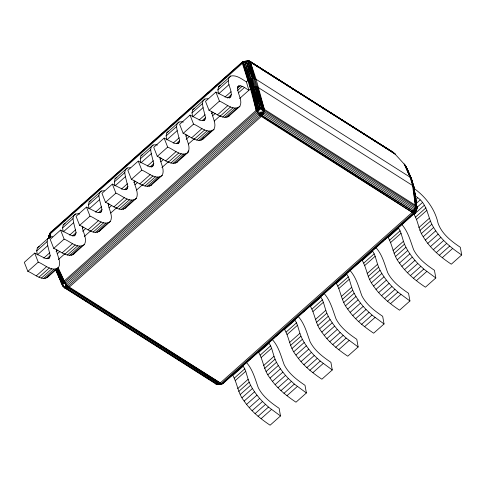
<?xml version="1.0" encoding="UTF-8"?>
<svg xmlns="http://www.w3.org/2000/svg" width="486" height="486" viewBox="0 0 486 486"><rect width="100%" height="100%" fill="white"/><g stroke="black" fill="none" stroke-linecap="round" stroke-linejoin="round"><path stroke-width="0.73" d="M237.678 86.854L238.772 85.882C242.654 85.226 245.697 88.64 248.875 90.262L246.396 81.855C248.729 79.175 252.841 77.432 256.158 79.358L410.646 177.536L411.387 178.496L414.054 187.371L417.043 208.227L415.232 212.819L414.145 213.172L412.335 212.406L260.259 115.741L258.218 113.7L256.195 110.34L250.515 88.804L242.332 63.223L242.253 62.415L242.866 61.509L249.288 60.95L393.775 152.683L404.893 164.863L410.646 177.536L413.124 185.944L415.354 205.238L415.251 207.595L413.307 211.392L413.307 212.923L221.312 383.515L217.26 384.444L216.398 384.286L64.674 287.912L62.761 285.476L55.647 269.706M55.92 270.289C60.307 274.122 59.584 288.532 67.22 288.368L218.25 384.268L222.157 383.764L414.145 213.172L414.151 210.201L263.12 114.295L259.208 114.787L67.22 285.379L66.236 288.538L217.26 384.444L222.813 383.727L223.426 382.828M411.387 178.496L414.096 187.505L414.145 189.054L412.906 184.85M58.083 267.385L64.674 281.995L67.22 285.379L67.22 288.368L69.316 287.098L261.802 116.02L263.783 113.007L264.323 109.338L256.158 79.358L250.448 62.184L249.288 60.95L243.522 61.473L242.393 62.481M188.058 152.404L176.521 162.682C169.596 165.264 163.223 158.685 157.276 156.364L153.734 147.331L164.128 138.091L167.67 147.13C173.538 149.184 181.649 157.61 188.058 152.404C191.065 146.474 186.181 140.175 185.749 134.203M414.364 190.53L417.043 208.227L414.145 213.172L414.813 208.907L416.848 207.109L414.054 187.371M239.574 98.53L250.515 88.804C252.69 86.915 256.073 86.295 258.631 87.766L412.535 185.494L413.859 186.903L416.848 207.109L415.251 207.595L264.22 111.695L258.218 113.7L66.23 284.292L65.367 288.386L62.761 285.476L62.579 284.383L62.767 283.216L64.207 280.932L256.195 110.34L258.813 109.022L261.784 108.639L264.323 109.338L415.354 205.238L416.848 207.109L417.043 208.227L414.801 213.135L416.842 209.369L415.232 212.819L222.813 383.727L219.32 383.916L220.304 383.679M48.831 238.134L48.636 237.016L48.855 238.486L48.837 235.874L50.447 232.423L242.866 61.509L247.848 61.297L250.448 62.184L395.64 154.378L249.974 61.424L249.245 61.588L256.341 86.988L263.157 108.858L264.402 110.444L415.433 206.35L416.271 206.088L413.859 186.903M52.573 236.706L49.596 237.016L47.725 238.705L47.099 241.651L47.749 245.667L37.355 254.901L36.705 250.891L37.331 247.939L39.202 246.256M79.753 214.065L78.459 213.706L75.482 214.016L73.617 215.705L72.985 218.651L73.635 222.661L63.241 231.901L62.591 227.891L63.216 224.939L65.088 223.256M104.344 190.706L101.367 191.016L99.502 192.705L98.871 195.651L99.521 199.661L89.126 208.901L88.476 204.885L89.108 201.939L90.973 200.25M130.23 167.7L127.253 168.016L125.388 169.699L124.756 172.651L125.406 176.661L115.012 185.901L114.362 181.886L114.994 178.939L116.859 177.25M157.415 145.065L156.115 144.7L153.139 145.016L151.274 146.699L150.642 149.652L151.292 153.661L140.897 162.895L140.247 158.886L140.879 155.939L142.744 154.25M183.301 122.065L182.001 121.7L179.024 122.01L177.159 123.699L176.527 126.646L177.177 130.661L166.783 139.895L166.133 135.886L166.765 132.933L168.63 131.25M207.893 98.701L204.91 99.01L203.045 100.699L202.419 103.646L203.069 107.655L192.669 116.895L192.019 112.886L192.65 109.933L194.515 108.25M218.451 93.227L217.904 89.88L218.536 86.933L220.401 85.244M229.167 98.154L230.807 96.696C232.934 90.366 226.506 84.127 228.93 77.699L230.801 76.01C236.646 74.783 241.676 79.078 246.396 81.855M239.829 106.398L228.292 116.683C221.373 119.264 215 112.679 209.047 110.365L205.505 101.325L215.899 92.091L219.441 101.124C225.31 103.184 233.426 111.61 239.829 106.398C243.286 99.952 236.603 93.269 237.836 86.721L238.772 85.882M48.509 258.674L49.602 257.702L50.216 255.666L47.749 245.667M73.848 236.16L75.488 234.702L76.102 232.666L73.635 222.661M100.28 212.674L101.38 211.702L101.987 209.666L99.521 199.661M126.172 189.674L127.265 188.696L127.879 186.667L125.406 176.661M151.511 167.154L153.151 165.696L153.764 163.667L151.292 153.661M177.943 143.668L179.036 142.696L179.65 140.661L177.177 130.661M203.828 120.668L204.922 119.696L205.535 117.661L203.069 107.655M415.415 212.236L415.232 212.819L415.639 211.58M242.866 61.509L244.877 61.673L253.419 87.243L258.813 109.022L257.349 112.545L65.361 283.138L62.579 284.383L55.951 270.198M56.2 269.25L62.767 283.216L64.674 281.995L256.663 111.403L257.416 109.593L250.77 78.884L246.359 61.327L243.522 61.473L248.419 60.799L247.848 61.297L261.784 108.639L264.22 111.695L257.349 112.545L260.302 108.694L255.46 86.939M49.135 238.128L48.837 235.874L50.447 232.423L51.534 232.065M414.145 213.172L416.848 207.109M49.475 235.175L50.878 232.101L48.837 235.874L49.159 238.049M48.715 275.653C43.722 283.277 33.133 272.944 27.842 271.37L24.3 262.337L34.694 253.097L45.538 258.528L47.999 258.68L49.602 257.702M34.694 253.097L38.242 262.136C44.105 264.19 52.221 272.616 58.624 267.409C61.576 261.723 56.983 255.575 56.431 249.877M84.509 244.403L72.973 254.688C66.053 257.27 59.681 250.691 53.733 248.37L50.186 239.337L60.58 230.097L64.128 239.13C69.99 241.19 78.106 249.616 84.509 244.403C87.523 238.48 82.632 232.18 82.207 226.203M100.487 229.647C95.493 237.271 84.904 226.944 79.619 225.37L76.071 216.331L86.465 207.097L97.309 212.522L99.77 212.68L101.38 211.702M86.465 207.097L90.013 216.13C95.876 218.19 103.992 226.616 110.395 221.403C113.408 215.48 108.518 209.18 108.092 203.203M126.372 206.647C121.379 214.271 110.79 203.944 105.505 202.364L101.957 193.331L112.351 184.097L123.195 189.522L125.661 189.68L127.265 188.696M112.351 184.097L115.899 193.13C121.767 195.184 129.877 203.616 136.287 198.403C139.233 192.723 134.64 186.575 134.087 180.871M162.172 175.403L150.636 185.688C143.71 188.27 137.338 181.685 131.39 179.364L127.842 170.331L138.243 161.091L141.784 170.13C147.653 172.184 155.763 180.616 162.172 175.403C165.179 169.48 160.289 163.181 159.864 157.203M204.029 137.641C199.035 145.265 188.453 134.938 183.161 133.364L179.62 124.331L190.014 115.091L200.852 120.522L203.318 120.674L204.922 119.696M190.014 115.091L193.556 124.124C199.424 126.184 207.534 134.61 213.943 129.398C216.89 123.717 212.303 117.569 211.744 111.865M415.251 207.595L416.271 206.088L413.653 186.557M262.282 115.486L413.307 211.392L219.301 383.776L68.799 287.518L68.271 286.333L260.259 115.741L261.802 116.02L263.12 114.295M49.748 237.739L49.414 234.781L50.344 233.815L243.504 62.323L246.359 61.327L252.987 78.538M415.84 210.96L416.265 210.462M256.663 111.403L258.813 109.022L250.77 78.884M72.973 254.688L74.115 253.643M150.636 185.688L151.778 184.637M176.521 162.682L177.663 161.638M228.292 116.683L229.435 115.638M59.462 225.024L61.728 223.007M63.429 221.501L65.13 219.988M76.454 209.922L78.72 207.911M80.986 205.9L82.116 204.892M94.011 194.327L95.712 192.814M107.6 182.25L109.866 180.233M111.567 178.727L113.268 177.214M124.592 167.154L126.858 165.137M129.124 163.126L130.254 162.117M139.318 154.068L140.454 153.06M142.149 151.553L143.85 150.04M155.745 139.476L157.44 137.963M159.706 135.952L160.842 134.944M172.73 124.38L174.996 122.363M177.262 120.352L178.398 119.343M187.456 111.294L188.592 110.286M190.287 108.779L191.988 107.266M203.318 97.2L205.578 95.189M207.844 93.178L208.98 92.17M220.304 82.104L222.57 80.093M224.836 78.082L225.972 77.074M237.861 66.509L239.562 64.996M37.331 247.939L49.596 237.016M63.216 224.939L75.482 214.016M89.108 201.939L101.367 191.016M114.994 178.939L127.253 168.016M140.879 155.939L153.139 145.016M166.765 132.933L179.024 122.01M192.65 109.933L204.91 99.01M218.536 86.933L230.801 76.01M36.705 250.891L47.099 241.651M62.591 227.891L72.985 218.651M88.476 204.885L98.871 195.651M114.362 181.886L124.756 172.651M140.247 158.886L150.642 149.652M166.133 135.886L176.527 126.646M192.019 112.886L202.419 103.646M217.904 89.88L228.305 80.646M218.56 93.895L228.955 84.655M27.842 271.37L38.242 262.136M53.733 248.37L64.128 239.13M79.619 225.37L90.013 216.13M105.505 202.364L115.899 193.13M131.39 179.364L141.784 170.13M157.276 156.364L167.67 147.13M183.161 133.364L193.556 124.124M209.047 110.365L219.441 101.124M43.77 258.096L49.791 252.75M69.656 235.096L75.676 229.75M95.542 212.096L101.562 206.744M121.427 189.09L127.447 183.744M147.313 166.09L153.333 160.745M173.198 143.091L179.219 137.745M199.09 120.091L205.104 114.745M224.975 97.091L230.99 91.739M237.526 88.154L240.26 85.724M46.935 258.588L50.216 255.666M72.274 236.068L76.102 232.666M98.707 212.582L101.987 209.666M124.592 189.583L127.879 186.667M149.931 167.069L153.764 163.667M176.363 143.583L179.65 140.661M202.255 120.577L205.535 117.661M227.594 98.063L231.421 94.661M56.078 251.651L57.719 250.193M82.511 228.165L83.604 227.193M108.396 205.159L109.49 204.187M133.735 182.645L135.375 181.187M160.167 159.159L161.267 158.187M186.059 136.159L187.153 135.187M211.398 113.645L213.038 112.187M237.283 90.645L242.204 86.265M57.251 253.826L59.985 251.396M82.59 231.312L85.876 228.396M109.022 207.826L111.762 205.396M134.908 184.826L137.647 182.39M160.799 161.82L163.533 159.39M186.138 139.306L189.419 136.39M212.57 115.82L215.304 113.39M238.456 92.82L244.476 87.474M36.25 275.89L46.644 266.65M62.135 252.89L72.529 243.65M88.021 229.884L98.415 220.65M113.906 206.884L124.301 197.65M139.792 183.884L150.186 174.65M165.677 160.884L176.072 151.644M191.563 137.884L201.963 128.644M217.449 114.878L227.849 105.644M58.369 259.536L64.936 253.704M84.254 236.536L90.821 230.704M110.686 213.05L116.707 207.698M136.572 190.044L142.592 184.698M161.911 167.53L168.478 161.698M188.343 144.044L194.364 138.698M214.235 121.044L220.249 115.698M38.959 277.178L49.353 267.944M64.845 254.178L75.239 244.944M90.73 231.178L101.124 221.938M116.616 208.178L127.016 198.938M142.507 185.172L152.902 175.938M168.393 162.172L178.787 152.938M194.279 139.172L204.673 129.938M220.164 116.172L230.558 106.932M41.45 278.016L51.844 268.782M67.335 255.016L77.73 245.782M93.221 232.016L103.615 222.776M119.106 209.016L129.501 199.776M144.992 186.01L155.386 176.776M170.878 163.01L181.278 153.776M196.763 140.011L207.164 130.777M222.655 117.011L233.049 107.771M43.661 278.387L54.055 269.147M69.547 255.387L79.941 246.147M95.432 232.381L105.833 223.147M121.324 209.381L131.718 200.147M147.209 186.381L157.604 177.141M173.095 163.381L183.489 154.141M198.981 140.381L209.375 131.141M224.866 117.375L235.26 108.141M45.556 278.278L55.951 269.037M71.442 255.278L81.836 246.038M97.328 232.272L107.722 223.038M123.213 209.272L133.607 200.038M149.099 186.272L159.493 177.032M174.984 163.272L185.385 154.032M187.687 151.881L188.781 150.909M200.876 140.272L211.27 131.032M226.762 117.266L237.156 108.032M47.087 277.688L58.624 267.409M98.858 231.688L110.395 221.403M124.75 208.688L136.287 198.403M202.407 139.682L213.943 129.398M415.53 199.661L417.717 197.717C427.893 204.697 427.534 217.886 433.621 227.503C440.425 238.93 450.716 247.708 461.7 254.956L451.306 264.196C440.322 256.942 430.031 248.164 423.227 236.743C418.179 229.684 418.416 220.28 413.24 213.366M416.332 203.361L420.165 199.959M416.976 207.376L422.449 202.51M224.562 381.82L226.257 380.307M227.958 378.801L234.756 372.762M238.152 369.743L239.282 368.734M241.548 366.723L243.814 364.713M244.95 363.704L250.612 358.674M255.144 354.646L256.839 353.134M258.54 351.627L266.468 344.58M268.734 342.569L269.87 341.561M272.136 339.55L274.396 337.533M275.532 336.531L282.895 329.988M286.29 326.969L287.426 325.96M289.692 323.949L291.952 321.939M293.088 320.93L298.75 315.9M303.282 311.872L304.412 310.864M306.678 308.853L308.944 306.842M310.08 305.834L314.606 301.806M320.274 296.776L321.969 295.263M323.67 293.757L330.468 287.718M333.864 284.699L334.994 283.69M337.26 281.68L339.526 279.663M340.662 278.66L348.025 272.117M350.856 269.602L352.55 268.09M354.816 266.079L357.082 264.068M358.218 263.06L362.75 259.032M368.412 254.002L370.107 252.489M371.808 250.983L378.606 244.944M382.002 241.925L383.138 240.916M385.404 238.905L387.664 236.895M388.8 235.886L394.462 230.856M398.994 226.828L400.695 225.316M402.39 223.809L410.318 216.762M412.584 214.751L413.72 213.743M414.029 214.441L424.424 205.201M234.349 378.09L244.744 368.856L243.219 366.213L232.824 375.447C237.484 383.582 237.946 393.642 244.16 401.059C250.837 410.992 260.247 418.604 270.101 425.201L280.495 415.967L279.128 408.313C271.042 402.839 262.902 396.698 258.333 387.822C255.065 378.922 252.769 369.396 246.177 362.167M260.235 355.09L270.629 345.85L269.104 343.207L258.71 352.447C263.369 360.576 263.831 370.642 270.046 378.059C276.722 387.992 286.139 395.598 295.986 402.201L306.38 392.961L305.014 385.313C296.928 379.839 288.793 373.698 284.219 364.816C280.975 356.177 278.885 346.84 272.5 339.763M286.12 332.09L296.515 322.85L294.99 320.207L284.596 329.447C289.255 337.576 289.717 347.642 295.931 355.053C302.608 364.986 312.024 372.598 321.872 379.202L332.266 369.961L330.899 362.307C322.813 356.839 314.679 350.698 310.104 341.816C306.836 332.916 304.546 323.397 297.948 316.161M312.006 309.09L322.406 299.85L320.875 297.207L310.481 306.441C315.141 314.576 315.602 324.642 321.823 332.053C328.493 341.986 337.91 349.598 347.757 356.195L358.158 346.961L356.785 339.307C348.699 333.839 340.565 327.698 335.99 318.816C332.722 309.916 330.431 300.391 323.84 293.161M337.898 286.084L348.292 276.85L346.761 274.207L336.367 283.441C341.026 291.576 341.488 301.636 347.709 309.053C354.379 318.986 363.795 326.598 373.649 333.196L384.043 323.962L382.676 316.307C374.585 310.84 366.45 304.698 361.876 295.816C358.607 286.916 356.317 277.391 349.726 270.161M363.783 263.084L374.177 253.85L372.653 251.207L362.252 260.441C366.912 268.576 367.373 278.636 373.594 286.054C380.265 295.986 389.681 303.598 399.535 310.196L409.929 300.962L408.562 293.307C400.47 287.834 392.336 281.692 387.761 272.816C384.517 264.171 382.427 254.834 376.049 247.757M389.669 240.084L400.063 230.844L398.538 228.201L388.138 237.441C392.797 245.57 393.259 255.636 399.48 263.054C406.15 272.986 415.566 280.592 425.42 287.196L435.814 277.956L434.448 270.307C426.356 264.834 418.221 258.692 413.653 249.81C410.378 240.916 408.088 231.391 401.497 224.161M415.554 217.084L425.949 207.844M235.327 380.508L245.722 371.274L244.744 368.856M261.213 357.508L271.607 348.274L270.629 345.85M287.098 334.508L297.493 325.274L296.515 322.85M312.984 311.508L323.378 302.268L322.406 299.85M338.87 288.508L349.27 279.268L348.292 276.85M364.761 265.502L375.156 256.268L374.177 253.85M390.647 242.502L401.041 233.268L400.063 230.844M416.532 219.502L426.927 210.268M237.739 388.533L248.133 379.293L245.722 371.274M263.625 365.533L274.019 356.293L271.607 348.274M289.51 342.527L299.905 333.293L297.493 325.274M315.396 319.527L325.796 310.293L323.378 302.268M341.287 296.527L351.682 287.293L349.27 279.268M367.173 273.527L377.567 264.287L375.156 256.268M393.059 250.527L403.453 241.287L401.041 233.268M418.944 227.521L429.338 218.287M238.778 391.424L249.172 382.184L248.133 379.293M264.663 368.418L275.058 359.184L274.019 356.293M290.549 345.418L300.949 336.184L299.905 333.293M316.441 322.418L326.835 313.184L325.796 310.293M342.326 299.419L352.721 290.178L351.682 287.293M368.212 276.419L378.606 267.179L377.567 264.287M394.097 253.413L404.492 244.179L403.453 241.287M419.983 230.413L430.377 221.179M240.218 394.517L250.612 385.277L249.172 382.184M266.103 371.517L276.498 362.277L275.058 359.184M291.989 348.511L302.383 339.277L300.949 336.184M317.874 325.511L328.269 316.277L326.835 313.184M343.76 302.511L354.16 293.277L352.721 290.178M369.646 279.511L380.046 270.271L378.606 267.179M395.537 256.511L405.932 247.271L404.492 244.179M421.423 233.505L431.817 224.271M242.022 397.748L252.416 388.514L250.612 385.277M267.908 374.749L278.308 365.515L276.498 362.277M293.799 351.749L304.193 342.508L302.383 339.277M319.685 328.749L330.079 319.509L328.269 316.277M345.57 305.749L355.965 296.509L354.16 293.277M371.456 282.743L381.85 273.509L380.046 270.271M397.341 259.743L407.736 250.509L405.932 247.271M423.227 236.743L433.621 227.503M244.16 401.059L254.555 391.819L252.416 388.514M270.046 378.059L280.44 368.819L278.308 365.515M295.931 355.053L306.332 345.819L304.193 342.508M321.823 332.053L332.217 322.819L330.079 319.509M347.709 309.053L358.103 299.819L355.965 296.509M373.594 286.054L383.989 276.813L381.85 273.509M399.48 263.054L409.874 253.814L407.736 250.509M425.365 240.048L435.76 230.814M246.584 404.37L256.979 395.136L254.555 391.819M272.47 381.37L282.87 372.13L280.44 368.819M298.361 358.37L308.756 349.13L306.332 345.819M324.247 335.364L334.641 326.13L332.217 322.819M350.133 312.364L360.527 303.13L358.103 299.819M376.018 289.364L386.413 280.13L383.989 276.813M401.904 266.364L412.298 257.124L409.874 253.814M427.789 243.365L438.184 234.124M249.245 407.62L259.646 398.38L256.979 395.136M275.131 384.614L285.531 375.38L282.87 372.13M301.022 361.614L311.417 352.38L308.756 349.13M326.908 338.614L337.302 329.38L334.641 326.13M352.793 315.614L363.188 306.374L360.527 303.13M378.679 292.615L389.073 283.374L386.413 280.13M404.565 269.609L414.959 260.375L412.298 257.124M430.45 246.609L440.845 237.375M252.088 410.737L262.483 401.497L268.479 407.086L280.495 415.967M277.974 387.731L288.374 378.497L294.364 384.08L306.38 392.961M303.865 364.731L314.26 355.497L320.25 361.08L332.266 369.961M329.751 341.731L340.145 332.497L346.135 338.08L358.158 346.961M355.637 318.731L366.031 309.491L372.021 315.08L384.043 323.962M381.522 295.731L391.916 286.491L397.906 292.08L409.929 300.962M407.408 272.725L417.802 263.491L423.792 269.074L435.814 277.956M433.293 249.725L443.688 240.491M255.053 413.653L265.453 404.419M280.938 390.653L291.339 381.419M306.83 367.653L317.224 358.419M332.716 344.653L343.11 335.413M358.601 321.653L368.995 312.413M384.487 298.647L394.881 289.413M410.372 275.647L420.767 266.413M436.258 252.647L446.652 243.413M258.084 416.32L268.479 407.086M283.97 393.32L294.364 384.08M309.855 370.32L320.25 361.08M335.741 347.314L346.135 338.08M361.627 324.314L372.021 315.08M387.512 301.314L397.906 292.08M413.398 278.314L423.792 269.074M439.283 255.314L449.678 246.074M261.103 418.671L271.504 409.437M286.995 395.671L297.389 386.437M312.881 372.671L323.275 363.431M338.766 349.671L349.161 340.431M364.652 326.665L375.046 317.431M390.537 303.665L400.932 294.431M416.423 280.665L426.817 271.431M442.309 257.665L452.703 248.425M217.26 384.444L217.831 383.946M230.807 96.696L229.204 97.674L226.737 97.516L215.899 92.091M179.036 142.696L177.433 143.674L174.966 143.522L164.128 138.091M153.151 165.696L151.547 166.68L149.081 166.522L138.243 161.091M75.488 234.702L73.884 235.68L71.424 235.528L60.58 230.097M67.22 288.368L68.799 287.518L220.346 382.998L222.157 383.764L219.32 383.916M414.813 208.907L263.783 113.007L259.208 114.787L261.802 116.02L413.307 211.392M258.218 113.7L263.783 113.007M242.435 61.831L244.877 61.673L257.416 109.593L252.094 87.753L249.488 79.412L243.504 62.323L242.435 61.831L251.62 88.009M219.271 383.885L222.157 383.764M56.583 268.6L63.332 282.05L64.674 281.995M390.708 151.286L393.775 152.683L249.974 61.424M254.816 64.851L252.896 63.636L254.804 64.869M263.139 70.118L260.581 68.502L263.102 70.16M264.42 70.932L266.978 72.554M268.26 73.362L270.824 74.984M272.099 75.792L274.019 77.007M275.939 78.228L289.383 86.739M291.302 87.954L293.866 89.576M295.142 90.384L301.545 94.436M302.827 95.25L305.384 96.866M306.666 97.68L339.951 118.754M341.233 119.562L391.795 151.577L249.288 60.95L264.323 109.338M220.346 382.998L69.316 287.098L67.22 285.379L68.799 287.518M68.271 287.876L219.301 383.776M65.482 287.967L67.402 289.188M69.322 290.403L71.242 291.624M77.645 295.688L79.564 296.91M81.484 298.125L83.404 299.346M85.323 300.567L87.243 301.782M89.801 303.41L91.082 304.224M93.64 305.846L94.922 306.66M101.319 310.724L102.601 311.538M105.158 313.16L106.44 313.974M116.039 320.067L118.596 321.696M121.16 323.324L122.436 324.132M124.999 325.76L126.275 326.574M128.201 327.789L130.12 329.01M132.04 330.231L133.96 331.446M135.88 332.667L137.799 333.888M140.357 335.51L141.639 336.324M151.875 342.824L153.157 343.638M155.714 345.267L157.634 346.482M160.198 348.11L161.474 348.924M164.037 350.546L165.313 351.36M166.595 352.174L169.152 353.796M171.716 355.424L172.992 356.238M178.757 359.895L180.677 361.11M182.596 362.331L184.516 363.552M190.913 367.616L192.195 368.424M194.752 370.053L196.672 371.274M198.592 372.489L200.511 373.71M202.431 374.931L204.351 376.146M206.915 377.774L208.19 378.588M264.378 70.974L266.935 72.602M268.211 73.416L269.487 74.23M272.045 75.852L273.958 77.074M276.51 78.702L279.067 80.33M288.004 86.028L289.279 86.842M291.837 88.47L293.751 89.691M295.664 90.912L297.584 92.133M307.796 98.646L309.716 99.867M323.123 108.408L324.399 109.222M261.802 116.02L412.335 212.406M264.402 110.444L261.784 108.639L256.341 86.988M413.823 188.289C425.608 196.636 434.946 208.95 438.05 223.22C441.835 233.936 451.245 241.196 460.333 247.301L461.7 254.956M415.281 195.931L417.717 197.717M246.359 61.327L252.1 78.598L253.419 87.243L260.302 108.694L264.22 111.695M414.959 260.375L417.802 263.491M389.073 283.374L391.916 286.491M363.188 306.374L366.031 309.491M337.302 329.38L340.145 332.497M311.417 352.38L314.26 355.497M285.531 375.38L288.374 378.497M259.646 398.38L262.483 401.497M55.793 269.372L62.579 284.383L65.367 288.386L65.361 283.138L62.767 283.216L56.358 268.722M64.201 287.153L64.674 287.912M57.585 268.223L64.207 280.932M410.822 178.04L411.739 179.966L405.628 165.957L410.925 177.821L413.398 186.229L416.271 206.088L413.124 185.944M56.297 270.386L57.245 272.397M406.934 169.037L411.624 179.097L406.503 167.694L411.739 179.966M55.847 270.137L63.32 286.424L55.951 269.785M55.762 269.851L63.32 286.424L55.975 270.137M410.646 177.536L404.893 164.863L410.062 177.086L412.535 185.494L415.354 205.238M404.097 163.879L410.062 177.086M406.503 167.694L411.18 178.149L405.628 165.957L411.12 178.058L414.212 188.374M57.239 268.351L63.332 282.05M56.078 269.372L62.579 284.383M247.848 61.297L253.868 78.58M243.504 62.323L257.416 109.593L249.488 79.412L252.592 87.529L258.813 109.022M411.873 181.351L412.493 183.453M252.1 78.598L260.302 108.694M248.036 80.403L242.891 62.749L242.253 62.415L50.265 233.007L49.839 234.276L50.21 237.271M250.448 62.184L255.107 78.86M257.58 87.267L263.157 108.858M251.201 88.27L256.195 110.34M248.717 79.874L250.515 88.804M50.35 237.247L49.839 234.276L50.447 232.423L50.757 236.743M49.414 234.781L49.845 237.697M48.636 237.016L48.849 238.505M413.592 186.466L416.271 206.088M414.339 190.561L414.643 192.821M414.844 194.321L415.044 195.828M415.244 197.334L415.542 199.588M415.743 201.095L415.943 202.601M416.247 204.855L416.545 207.115M66.23 284.292L66.236 288.538M216.434 383.654L216.398 384.286L215.705 383.818L216.434 383.654M250.976 62.421L249.057 61.206L250.97 62.427M258.661 67.281L256.742 66.066L258.631 67.311"/></g></svg>
